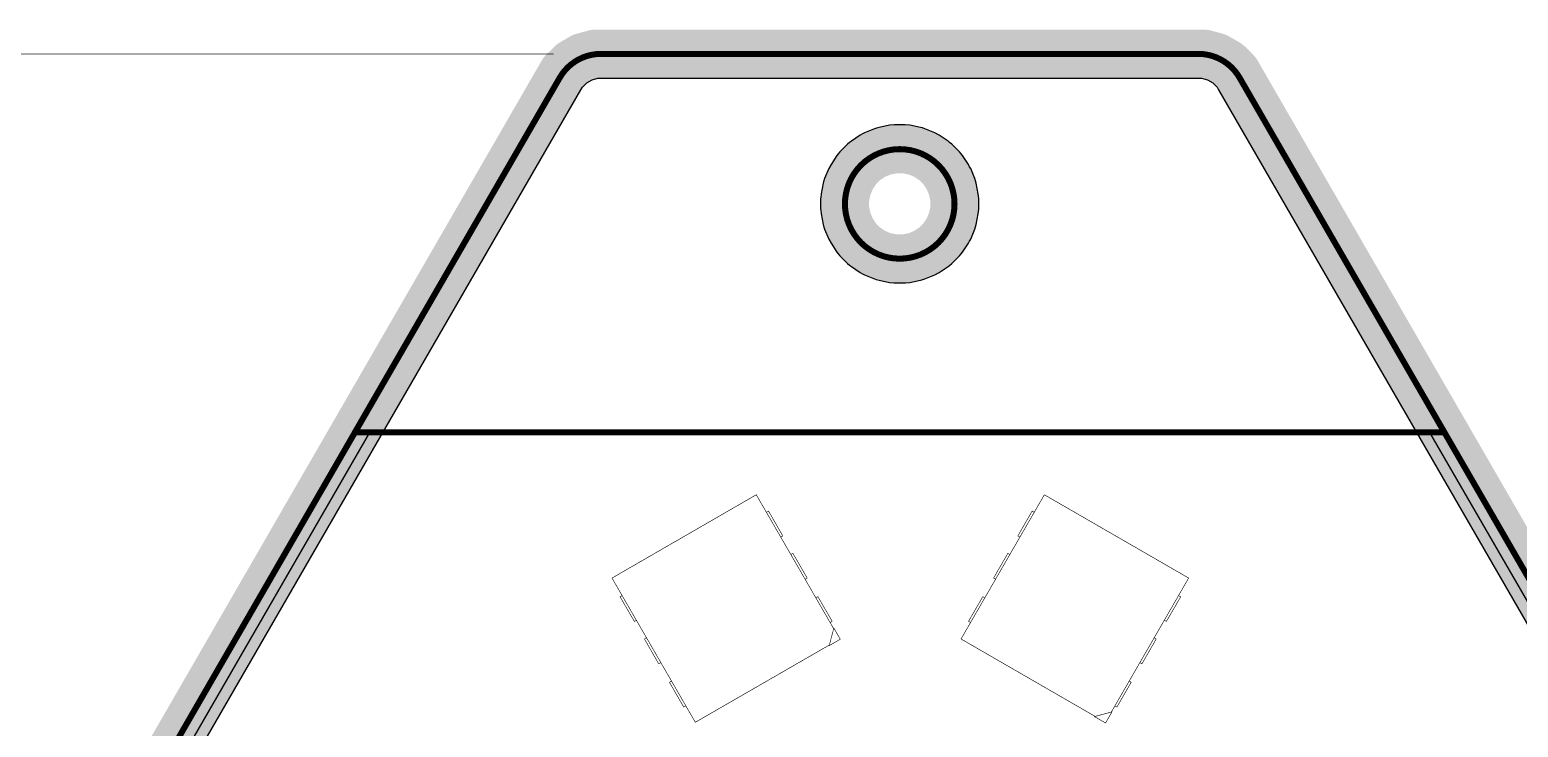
# Model space of a CAD drawing. Header units: millimetres. Extents: x 1.5 to 19.4, y 0 to 11.5.
# Drawn here: x 6.894 to 8.125, y 8.996 to 9.573 of the extents above; entities that cross this region are included whole.
import ezdxf

# ---------------------------------------------------------------- set-up
doc = ezdxf.new("R2010")
doc.units = ezdxf.units.MM
doc.header["$MEASUREMENT"] = 0
for name, color, linetype in [('BottomLayer', 5, 'Continuous'), ('InternalPlane1', 76, 'Continuous'), ('InternalPlane2', 16, 'Continuous'), ('KeepOutLayer', 6, 'Continuous'), ('Mechanical1', 6, 'Continuous'), ('Mechanical3', 76, 'Continuous'), ('Mechanical4', 56, 'Continuous'), ('Mechanical5', 56, 'Continuous'), ('MultiLayer', 9, 'Continuous'), ('TopLayer', 1, 'Continuous')]:
    doc.layers.add(name, color=color, linetype=linetype)

msp = doc.modelspace()

# ---------------------------------------------------------------- linework, layer by layer
at = {"layer": 'BottomLayer'}
for p, q in [((7.3513, 9.5504), (7.3614, 9.5531)), ((7.3614, 9.5531), (7.3665, 9.5531)), ((7.3665, 9.5531), (7.3665, 9.5531)), ((7.3665, 9.5531), (7.8604, 9.5531)), ((7.8604, 9.5531), (7.8656, 9.5531)), ((7.8656, 9.5531), (7.8756, 9.5504)), ((7.335, 9.5379), (7.3424, 9.5452)), ((7.3424, 9.5452), (7.3513, 9.5504)), ((7.8756, 9.5504), (7.8846, 9.5452)), ((7.8846, 9.5452), (7.8919, 9.5379)), ((7.163, 9.24), (7.3324, 9.5334)), ((7.3324, 9.5334), (7.335, 9.5379)), ((7.8919, 9.5379), (7.8945, 9.5334)), ((7.8945, 9.5334), (7.8945, 9.5334)), ((7.8945, 9.5334), (8.0639, 9.24)), ((7.0114, 8.9559), (7.1754, 9.24)), ((8.0639, 9.24), (7.163, 9.24)), ((7.1754, 9.24), (8.0516, 9.24)), ((8.0516, 9.24), (8.2156, 8.9559))]:
    msp.add_line(p, q, dxfattribs=at)
at = {"layer": 'InternalPlane1'}
for p, q in [((7.3511, 9.5255), (7.3547, 9.5291)), ((7.3547, 9.5291), (7.3591, 9.5316)), ((7.3591, 9.5316), (7.364, 9.533)), ((7.364, 9.533), (7.8604, 9.533)), ((7.8604, 9.533), (7.863, 9.533)), ((7.863, 9.533), (7.8679, 9.5316)), ((7.8679, 9.5316), (7.8723, 9.5291)), ((7.8723, 9.5291), (7.8759, 9.5255)), ((7.0242, 8.9593), (7.3498, 9.5233)), ((7.3498, 9.5233), (7.3511, 9.5255)), ((7.3498, 9.5233), (7.3498, 9.5233)), ((7.8759, 9.5255), (7.8771, 9.5233)), ((7.8771, 9.5233), (7.8771, 9.5233)), ((7.8771, 9.5233), (8.2028, 8.9593)), ((7.5926, 9.4911), (7.5844, 9.4877)), ((7.5944, 9.4917), (7.5926, 9.4911)), ((7.5964, 9.4923), (7.5944, 9.4917)), ((7.6051, 9.494), (7.5964, 9.4923)), ((7.609, 9.4944), (7.6051, 9.494)), ((7.6179, 9.4944), (7.609, 9.4944)), ((7.609, 9.4944), (7.609, 9.4944)), ((7.609, 9.4944), (7.609, 9.4944)), ((7.6219, 9.494), (7.6179, 9.4944)), ((7.6179, 9.4944), (7.6179, 9.4944)), ((7.6179, 9.4944), (7.6179, 9.4944)), ((7.6306, 9.4923), (7.6219, 9.494)), ((7.6323, 9.4918), (7.6306, 9.4923)), ((7.6344, 9.4911), (7.6323, 9.4918)), ((7.6426, 9.4877), (7.6344, 9.4911)), ((7.5704, 9.4784), (7.5641, 9.4721)), ((7.5721, 9.4798), (7.5704, 9.4784)), ((7.5735, 9.4809), (7.5721, 9.4798)), ((7.5809, 9.4859), (7.5735, 9.4809)), ((7.5827, 9.4869), (7.5809, 9.4859)), ((7.5844, 9.4877), (7.5827, 9.4869)), ((7.6461, 9.4859), (7.6426, 9.4877)), ((7.6426, 9.4877), (7.6426, 9.4877)), ((7.6535, 9.4809), (7.6461, 9.4859)), ((7.6547, 9.4799), (7.6535, 9.4809)), ((7.6566, 9.4784), (7.6547, 9.4799)), ((7.6629, 9.4721), (7.6566, 9.4784)), ((7.5616, 9.4691), (7.5567, 9.4617)), ((7.5626, 9.4703), (7.5616, 9.4691)), ((7.5641, 9.4721), (7.5626, 9.4703)), ((7.6642, 9.4704), (7.6629, 9.4721)), ((7.6654, 9.4691), (7.6642, 9.4704)), ((7.6703, 9.4617), (7.6654, 9.4691)), ((7.5548, 9.4582), (7.5514, 9.4499)), ((7.5567, 9.4617), (7.5548, 9.4582)), ((7.5548, 9.4582), (7.5548, 9.4582)), ((7.6713, 9.4598), (7.6703, 9.4617)), ((7.6722, 9.4582), (7.6713, 9.4598)), ((7.6756, 9.4499), (7.6722, 9.4582)), ((7.5502, 9.4462), (7.5485, 9.4374)), ((7.5506, 9.4473), (7.5502, 9.4462)), ((7.5514, 9.4499), (7.5506, 9.4473)), ((7.6761, 9.4482), (7.6756, 9.4499)), ((7.6767, 9.4462), (7.6761, 9.4482)), ((7.6785, 9.4374), (7.6767, 9.4462)), ((7.5482, 9.4339), (7.5481, 9.4335)), ((7.5481, 9.4335), (7.5481, 9.429)), ((7.5481, 9.429), (7.5481, 9.4246)), ((7.5485, 9.4374), (7.5482, 9.4339)), ((7.6789, 9.4335), (7.6785, 9.4374)), ((7.6789, 9.429), (7.6789, 9.4335)), ((7.6789, 9.4335), (7.6789, 9.4335)), ((7.6789, 9.4335), (7.6789, 9.4335)), ((7.6789, 9.4246), (7.6789, 9.429)), ((7.5481, 9.4246), (7.5482, 9.4242)), ((7.5482, 9.4242), (7.5485, 9.4207)), ((7.5485, 9.4207), (7.5502, 9.4119)), ((7.6767, 9.4119), (7.6785, 9.4207)), ((7.6785, 9.4207), (7.6789, 9.4246)), ((7.6789, 9.4246), (7.6789, 9.4246)), ((7.6789, 9.4246), (7.6789, 9.4246)), ((7.5502, 9.4119), (7.5506, 9.4108)), ((7.5506, 9.4108), (7.5514, 9.4081)), ((7.5514, 9.4081), (7.5548, 9.3999)), ((7.6722, 9.3999), (7.6756, 9.4081)), ((7.6756, 9.4081), (7.6761, 9.4099)), ((7.6761, 9.4099), (7.6767, 9.4119)), ((7.5548, 9.3999), (7.5548, 9.3999)), ((7.5548, 9.3999), (7.5567, 9.3964)), ((7.5567, 9.3964), (7.5616, 9.389)), ((7.6654, 9.389), (7.6703, 9.3964)), ((7.6703, 9.3964), (7.6713, 9.3983)), ((7.6713, 9.3983), (7.6722, 9.3999)), ((7.5616, 9.389), (7.5626, 9.3878)), ((7.5626, 9.3878), (7.5641, 9.386)), ((7.5641, 9.386), (7.5704, 9.3797)), ((7.5704, 9.3797), (7.5721, 9.3783)), ((7.5721, 9.3783), (7.5735, 9.3772)), ((7.6547, 9.3781), (7.6566, 9.3797)), ((7.6566, 9.3797), (7.6629, 9.386)), ((7.6629, 9.386), (7.6642, 9.3876)), ((7.6642, 9.3876), (7.6654, 9.389)), ((7.5735, 9.3772), (7.5809, 9.3722)), ((7.5809, 9.3722), (7.5827, 9.3712)), ((7.5827, 9.3712), (7.5844, 9.3704)), ((7.5844, 9.3704), (7.5926, 9.3669)), ((7.5926, 9.3669), (7.5939, 9.3665)), ((7.5939, 9.3665), (7.5964, 9.3658)), ((7.6306, 9.3658), (7.6318, 9.3661)), ((7.6318, 9.3661), (7.6344, 9.3669)), ((7.6344, 9.3669), (7.6426, 9.3704)), ((7.6426, 9.3704), (7.6461, 9.3722)), ((7.6426, 9.3704), (7.6426, 9.3704)), ((7.6461, 9.3722), (7.6535, 9.3772)), ((7.6535, 9.3772), (7.6547, 9.3781)), ((7.5964, 9.3658), (7.6051, 9.3641)), ((7.6051, 9.3641), (7.6086, 9.3637)), ((7.6086, 9.3637), (7.609, 9.3637)), ((7.609, 9.3637), (7.6179, 9.3637)), ((7.6179, 9.3637), (7.6183, 9.3637)), ((7.6183, 9.3637), (7.6219, 9.3641)), ((7.6219, 9.3641), (7.6306, 9.3658)), ((7.2123, 9.238), (7.2123, 9.238))]:
    msp.add_line(p, q, dxfattribs=at)
at = {"layer": 'InternalPlane1', "const_width": 0.04}
for points in [[(7.335, 9.5379), (7.3424, 9.5452)], [(7.3424, 9.5452), (7.3513, 9.5504)], [(7.3513, 9.5504), (7.3614, 9.5531)], [(7.3614, 9.5531), (7.8604, 9.5531)], [(7.8604, 9.5531), (7.8656, 9.5531)], [(7.8656, 9.5531), (7.8756, 9.5504)], [(7.8756, 9.5504), (7.8846, 9.5452)], [(7.8846, 9.5452), (7.8919, 9.5379)], [(6.9968, 8.952), (7.3324, 9.5334)], [(7.3324, 9.5334), (7.335, 9.5379)], [(7.8919, 9.5379), (7.8945, 9.5334)], [(7.8945, 9.5334), (8.2302, 8.952)], [(7.5846, 9.4642), (7.592, 9.4692)], [(7.592, 9.4692), (7.6003, 9.4726)], [(7.6003, 9.4726), (7.609, 9.4743)], [(7.609, 9.4743), (7.6179, 9.4743)], [(7.6179, 9.4743), (7.6267, 9.4726)], [(7.6267, 9.4726), (7.6349, 9.4692)], [(7.6349, 9.4692), (7.6423, 9.4642)], [(7.5734, 9.4505), (7.5783, 9.4579)], [(7.5783, 9.4579), (7.5846, 9.4642)], [(7.6423, 9.4642), (7.6487, 9.4579)], [(7.6487, 9.4579), (7.6536, 9.4505)], [(7.57, 9.4422), (7.5734, 9.4505)], [(7.6536, 9.4505), (7.657, 9.4422)], [(7.5682, 9.4335), (7.57, 9.4422)], [(7.5682, 9.429), (7.5682, 9.4335)], [(7.657, 9.4422), (7.6588, 9.4335)], [(7.6588, 9.429), (7.6588, 9.4335)], [(7.5682, 9.4246), (7.5682, 9.429)], [(7.5682, 9.4246), (7.57, 9.4158)], [(7.657, 9.4158), (7.6588, 9.4246)], [(7.6588, 9.4246), (7.6588, 9.429)], [(7.57, 9.4158), (7.5734, 9.4076)], [(7.5734, 9.4076), (7.5783, 9.4002)], [(7.6487, 9.4002), (7.6536, 9.4076)], [(7.6536, 9.4076), (7.657, 9.4158)], [(7.5783, 9.4002), (7.5846, 9.3939)], [(7.6423, 9.3939), (7.6487, 9.4002)], [(7.5846, 9.3939), (7.592, 9.3889)], [(7.592, 9.3889), (7.6003, 9.3855)], [(7.6003, 9.3855), (7.609, 9.3838)], [(7.609, 9.3838), (7.6179, 9.3838)], [(7.6179, 9.3838), (7.6267, 9.3855)], [(7.6267, 9.3855), (7.6349, 9.3889)], [(7.6349, 9.3889), (7.6423, 9.3939)]]:
    msp.add_lwpolyline(points, dxfattribs=at)
at = {"layer": 'InternalPlane1', "const_width": 0.02}
for points in [[(7.3324, 9.5452, 1), (7.3524, 9.5452, 1)], [(7.3324, 9.5452, 1), (7.3524, 9.5452, 1)], [(7.3413, 9.5504, 1), (7.3613, 9.5504, 1)], [(7.3413, 9.5504, 1), (7.3613, 9.5504, 1)], [(7.3514, 9.5531, 1), (7.3714, 9.5531, 1)], [(7.3514, 9.5531, 1), (7.3714, 9.5531, 1)], [(7.8504, 9.5531, 1), (7.8704, 9.5531, 1)], [(7.8504, 9.5531, 1), (7.8704, 9.5531, 1)], [(7.8556, 9.5531, 1), (7.8756, 9.5531, 1)], [(7.8556, 9.5531, 1), (7.8756, 9.5531, 1)], [(7.8656, 9.5504, 1), (7.8856, 9.5504, 1)], [(7.8656, 9.5504, 1), (7.8856, 9.5504, 1)], [(7.8746, 9.5452, 1), (7.8946, 9.5452, 1)], [(7.8746, 9.5452, 1), (7.8946, 9.5452, 1)], [(7.3224, 9.5334, 1), (7.3424, 9.5334, 1)], [(7.3224, 9.5334, 1), (7.3424, 9.5334, 1)], [(7.325, 9.5379, 1), (7.345, 9.5379, 1)], [(7.325, 9.5379, 1), (7.345, 9.5379, 1)], [(7.8819, 9.5379, 1), (7.9019, 9.5379, 1)], [(7.8819, 9.5379, 1), (7.9019, 9.5379, 1)], [(7.8845, 9.5334, 1), (7.9045, 9.5334, 1)], [(7.8845, 9.5334, 1), (7.9045, 9.5334, 1)], [(7.582, 9.4692, 1), (7.602, 9.4692, 1)], [(7.582, 9.4692, 1), (7.602, 9.4692, 1)], [(7.5903, 9.4726, 1), (7.6103, 9.4726, 1)], [(7.5903, 9.4726, 1), (7.6103, 9.4726, 1)], [(7.599, 9.4743, 1), (7.619, 9.4743, 1)], [(7.599, 9.4743, 1), (7.619, 9.4743, 1)], [(7.6079, 9.4743, 1), (7.6279, 9.4743, 1)], [(7.6079, 9.4743, 1), (7.6279, 9.4743, 1)], [(7.6167, 9.4726, 1), (7.6367, 9.4726, 1)], [(7.6167, 9.4726, 1), (7.6367, 9.4726, 1)], [(7.6249, 9.4692, 1), (7.6449, 9.4692, 1)], [(7.6249, 9.4692, 1), (7.6449, 9.4692, 1)], [(7.5683, 9.4579, 1), (7.5883, 9.4579, 1)], [(7.5683, 9.4579, 1), (7.5883, 9.4579, 1)], [(7.5746, 9.4642, 1), (7.5946, 9.4642, 1)], [(7.5746, 9.4642, 1), (7.5946, 9.4642, 1)], [(7.6323, 9.4642, 1), (7.6523, 9.4642, 1)], [(7.6323, 9.4642, 1), (7.6523, 9.4642, 1)], [(7.6387, 9.4579, 1), (7.6587, 9.4579, 1)], [(7.6387, 9.4579, 1), (7.6587, 9.4579, 1)], [(7.5634, 9.4505, 1), (7.5834, 9.4505, 1)], [(7.5634, 9.4505, 1), (7.5834, 9.4505, 1)], [(7.6436, 9.4505, 1), (7.6636, 9.4505, 1)], [(7.6436, 9.4505, 1), (7.6636, 9.4505, 1)], [(7.5582, 9.4335, 1), (7.5782, 9.4335, 1)], [(7.5582, 9.4335, 1), (7.5782, 9.4335, 1)], [(7.56, 9.4422, 1), (7.58, 9.4422, 1)], [(7.56, 9.4422, 1), (7.58, 9.4422, 1)], [(7.647, 9.4422, 1), (7.667, 9.4422, 1)], [(7.647, 9.4422, 1), (7.667, 9.4422, 1)], [(7.6488, 9.4335, 1), (7.6688, 9.4335, 1)], [(7.6488, 9.4335, 1), (7.6688, 9.4335, 1)], [(7.5582, 9.429, 1), (7.5782, 9.429, 1)], [(7.5582, 9.429, 1), (7.5782, 9.429, 1)], [(7.5582, 9.4246, 1), (7.5782, 9.4246, 1)], [(7.5582, 9.4246, 1), (7.5782, 9.4246, 1)], [(7.6488, 9.429, 1), (7.6688, 9.429, 1)], [(7.6488, 9.429, 1), (7.6688, 9.429, 1)], [(7.6488, 9.4246, 1), (7.6688, 9.4246, 1)], [(7.6488, 9.4246, 1), (7.6688, 9.4246, 1)], [(7.56, 9.4158, 1), (7.58, 9.4158, 1)], [(7.56, 9.4158, 1), (7.58, 9.4158, 1)], [(7.5634, 9.4076, 1), (7.5834, 9.4076, 1)], [(7.5634, 9.4076, 1), (7.5834, 9.4076, 1)], [(7.6436, 9.4076, 1), (7.6636, 9.4076, 1)], [(7.6436, 9.4076, 1), (7.6636, 9.4076, 1)], [(7.647, 9.4158, 1), (7.667, 9.4158, 1)], [(7.647, 9.4158, 1), (7.667, 9.4158, 1)], [(7.5683, 9.4002, 1), (7.5883, 9.4002, 1)], [(7.5683, 9.4002, 1), (7.5883, 9.4002, 1)], [(7.6387, 9.4002, 1), (7.6587, 9.4002, 1)], [(7.6387, 9.4002, 1), (7.6587, 9.4002, 1)], [(7.5746, 9.3939, 1), (7.5946, 9.3939, 1)], [(7.5746, 9.3939, 1), (7.5946, 9.3939, 1)], [(7.582, 9.3889, 1), (7.602, 9.3889, 1)], [(7.582, 9.3889, 1), (7.602, 9.3889, 1)], [(7.5903, 9.3855, 1), (7.6103, 9.3855, 1)], [(7.5903, 9.3855, 1), (7.6103, 9.3855, 1)], [(7.599, 9.3838, 1), (7.619, 9.3838, 1)], [(7.599, 9.3838, 1), (7.619, 9.3838, 1)], [(7.6079, 9.3838, 1), (7.6279, 9.3838, 1)], [(7.6079, 9.3838, 1), (7.6279, 9.3838, 1)], [(7.6167, 9.3855, 1), (7.6367, 9.3855, 1)], [(7.6167, 9.3855, 1), (7.6367, 9.3855, 1)], [(7.6249, 9.3889, 1), (7.6449, 9.3889, 1)], [(7.6249, 9.3889, 1), (7.6449, 9.3889, 1)], [(7.6323, 9.3939, 1), (7.6523, 9.3939, 1)], [(7.6323, 9.3939, 1), (7.6523, 9.3939, 1)]]:
    msp.add_lwpolyline(points, format="xyb", close=True, dxfattribs=at)
at = {"layer": 'InternalPlane2'}
for p, q in [((7.3511, 9.5255), (7.3547, 9.5291)), ((7.3547, 9.5291), (7.3591, 9.5316)), ((7.3591, 9.5316), (7.364, 9.533)), ((7.364, 9.533), (7.8604, 9.533)), ((7.8604, 9.533), (7.863, 9.533)), ((7.863, 9.533), (7.8679, 9.5316)), ((7.8679, 9.5316), (7.8723, 9.5291)), ((7.8723, 9.5291), (7.8759, 9.5255)), ((7.0242, 8.9593), (7.3498, 9.5233)), ((7.3498, 9.5233), (7.3511, 9.5255)), ((7.3498, 9.5233), (7.3498, 9.5233)), ((7.8759, 9.5255), (7.8771, 9.5233)), ((7.8771, 9.5233), (7.8771, 9.5233)), ((7.8771, 9.5233), (8.2028, 8.9593)), ((7.5926, 9.4911), (7.5844, 9.4877)), ((7.5944, 9.4917), (7.5926, 9.4911)), ((7.5964, 9.4923), (7.5944, 9.4917)), ((7.6051, 9.494), (7.5964, 9.4923)), ((7.609, 9.4944), (7.6051, 9.494)), ((7.6179, 9.4944), (7.609, 9.4944)), ((7.609, 9.4944), (7.609, 9.4944)), ((7.609, 9.4944), (7.609, 9.4944)), ((7.6219, 9.494), (7.6179, 9.4944)), ((7.6179, 9.4944), (7.6179, 9.4944)), ((7.6179, 9.4944), (7.6179, 9.4944)), ((7.6306, 9.4923), (7.6219, 9.494)), ((7.6323, 9.4918), (7.6306, 9.4923)), ((7.6344, 9.4911), (7.6323, 9.4918)), ((7.6426, 9.4877), (7.6344, 9.4911)), ((7.5704, 9.4784), (7.5641, 9.4721)), ((7.5721, 9.4798), (7.5704, 9.4784)), ((7.5735, 9.4809), (7.5721, 9.4798)), ((7.5809, 9.4859), (7.5735, 9.4809)), ((7.5827, 9.4869), (7.5809, 9.4859)), ((7.5844, 9.4877), (7.5827, 9.4869)), ((7.6461, 9.4859), (7.6426, 9.4877)), ((7.6426, 9.4877), (7.6426, 9.4877)), ((7.6535, 9.4809), (7.6461, 9.4859)), ((7.6547, 9.4799), (7.6535, 9.4809)), ((7.6566, 9.4784), (7.6547, 9.4799)), ((7.6629, 9.4721), (7.6566, 9.4784)), ((7.5616, 9.4691), (7.5567, 9.4617)), ((7.5626, 9.4703), (7.5616, 9.4691)), ((7.5641, 9.4721), (7.5626, 9.4703)), ((7.6642, 9.4704), (7.6629, 9.4721)), ((7.6654, 9.4691), (7.6642, 9.4704)), ((7.6703, 9.4617), (7.6654, 9.4691)), ((7.5548, 9.4582), (7.5514, 9.4499)), ((7.5567, 9.4617), (7.5548, 9.4582)), ((7.5548, 9.4582), (7.5548, 9.4582)), ((7.6713, 9.4598), (7.6703, 9.4617)), ((7.6722, 9.4582), (7.6713, 9.4598)), ((7.6756, 9.4499), (7.6722, 9.4582)), ((7.5502, 9.4462), (7.5485, 9.4374)), ((7.5506, 9.4473), (7.5502, 9.4462)), ((7.5514, 9.4499), (7.5506, 9.4473)), ((7.6761, 9.4482), (7.6756, 9.4499)), ((7.6767, 9.4462), (7.6761, 9.4482)), ((7.6785, 9.4374), (7.6767, 9.4462)), ((7.5482, 9.4339), (7.5481, 9.4335)), ((7.5481, 9.4335), (7.5481, 9.429)), ((7.5481, 9.429), (7.5481, 9.4246)), ((7.5485, 9.4374), (7.5482, 9.4339)), ((7.6789, 9.4335), (7.6785, 9.4374)), ((7.6789, 9.429), (7.6789, 9.4335)), ((7.6789, 9.4335), (7.6789, 9.4335)), ((7.6789, 9.4335), (7.6789, 9.4335)), ((7.6789, 9.4246), (7.6789, 9.429)), ((7.5481, 9.4246), (7.5482, 9.4242)), ((7.5482, 9.4242), (7.5485, 9.4207)), ((7.5485, 9.4207), (7.5502, 9.4119)), ((7.6767, 9.4119), (7.6785, 9.4207)), ((7.6785, 9.4207), (7.6789, 9.4246)), ((7.6789, 9.4246), (7.6789, 9.4246)), ((7.6789, 9.4246), (7.6789, 9.4246)), ((7.5502, 9.4119), (7.5506, 9.4108)), ((7.5506, 9.4108), (7.5514, 9.4081)), ((7.5514, 9.4081), (7.5548, 9.3999)), ((7.6722, 9.3999), (7.6756, 9.4081)), ((7.6756, 9.4081), (7.6761, 9.4099)), ((7.6761, 9.4099), (7.6767, 9.4119)), ((7.5548, 9.3999), (7.5548, 9.3999)), ((7.5548, 9.3999), (7.5567, 9.3964)), ((7.5567, 9.3964), (7.5616, 9.389)), ((7.6654, 9.389), (7.6703, 9.3964)), ((7.6703, 9.3964), (7.6713, 9.3983)), ((7.6713, 9.3983), (7.6722, 9.3999)), ((7.5616, 9.389), (7.5626, 9.3878)), ((7.5626, 9.3878), (7.5641, 9.386)), ((7.5641, 9.386), (7.5704, 9.3797)), ((7.5704, 9.3797), (7.5721, 9.3783)), ((7.5721, 9.3783), (7.5735, 9.3772)), ((7.6547, 9.3781), (7.6566, 9.3797)), ((7.6566, 9.3797), (7.6629, 9.386)), ((7.6629, 9.386), (7.6642, 9.3876)), ((7.6642, 9.3876), (7.6654, 9.389)), ((7.5735, 9.3772), (7.5809, 9.3722)), ((7.5809, 9.3722), (7.5827, 9.3712)), ((7.5827, 9.3712), (7.5844, 9.3704)), ((7.5844, 9.3704), (7.5926, 9.3669)), ((7.5926, 9.3669), (7.5939, 9.3665)), ((7.5939, 9.3665), (7.5964, 9.3658)), ((7.6306, 9.3658), (7.6318, 9.3661)), ((7.6318, 9.3661), (7.6344, 9.3669)), ((7.6344, 9.3669), (7.6426, 9.3704)), ((7.6426, 9.3704), (7.6461, 9.3722)), ((7.6426, 9.3704), (7.6426, 9.3704)), ((7.6461, 9.3722), (7.6535, 9.3772)), ((7.6535, 9.3772), (7.6547, 9.3781)), ((7.5964, 9.3658), (7.6051, 9.3641)), ((7.6051, 9.3641), (7.6086, 9.3637)), ((7.6086, 9.3637), (7.609, 9.3637)), ((7.609, 9.3637), (7.6179, 9.3637)), ((7.6179, 9.3637), (7.6183, 9.3637)), ((7.6183, 9.3637), (7.6219, 9.3641)), ((7.6219, 9.3641), (7.6306, 9.3658))]:
    msp.add_line(p, q, dxfattribs=at)
at = {"layer": 'InternalPlane2', "const_width": 0.04}
for points in [[(7.335, 9.5379), (7.3424, 9.5452)], [(7.3424, 9.5452), (7.3513, 9.5504)], [(7.3513, 9.5504), (7.3614, 9.5531)], [(7.3614, 9.5531), (7.8604, 9.5531)], [(7.8604, 9.5531), (7.8656, 9.5531)], [(7.8656, 9.5531), (7.8756, 9.5504)], [(7.8756, 9.5504), (7.8846, 9.5452)], [(7.8846, 9.5452), (7.8919, 9.5379)], [(6.9968, 8.952), (7.3324, 9.5334)], [(7.3324, 9.5334), (7.335, 9.5379)], [(7.8919, 9.5379), (7.8945, 9.5334)], [(7.8945, 9.5334), (8.2302, 8.952)], [(7.5846, 9.4642), (7.592, 9.4692)], [(7.592, 9.4692), (7.6003, 9.4726)], [(7.6003, 9.4726), (7.609, 9.4743)], [(7.609, 9.4743), (7.6179, 9.4743)], [(7.6179, 9.4743), (7.6267, 9.4726)], [(7.6267, 9.4726), (7.6349, 9.4692)], [(7.6349, 9.4692), (7.6423, 9.4642)], [(7.5734, 9.4505), (7.5783, 9.4579)], [(7.5783, 9.4579), (7.5846, 9.4642)], [(7.6423, 9.4642), (7.6487, 9.4579)], [(7.6487, 9.4579), (7.6536, 9.4505)], [(7.57, 9.4422), (7.5734, 9.4505)], [(7.6536, 9.4505), (7.657, 9.4422)], [(7.5682, 9.4335), (7.57, 9.4422)], [(7.5682, 9.429), (7.5682, 9.4335)], [(7.657, 9.4422), (7.6588, 9.4335)], [(7.6588, 9.429), (7.6588, 9.4335)], [(7.5682, 9.4246), (7.5682, 9.429)], [(7.5682, 9.4246), (7.57, 9.4158)], [(7.657, 9.4158), (7.6588, 9.4246)], [(7.6588, 9.4246), (7.6588, 9.429)], [(7.57, 9.4158), (7.5734, 9.4076)], [(7.5734, 9.4076), (7.5783, 9.4002)], [(7.6487, 9.4002), (7.6536, 9.4076)], [(7.6536, 9.4076), (7.657, 9.4158)], [(7.5783, 9.4002), (7.5846, 9.3939)], [(7.6423, 9.3939), (7.6487, 9.4002)], [(7.5846, 9.3939), (7.592, 9.3889)], [(7.592, 9.3889), (7.6003, 9.3855)], [(7.6003, 9.3855), (7.609, 9.3838)], [(7.609, 9.3838), (7.6179, 9.3838)], [(7.6179, 9.3838), (7.6267, 9.3855)], [(7.6267, 9.3855), (7.6349, 9.3889)], [(7.6349, 9.3889), (7.6423, 9.3939)]]:
    msp.add_lwpolyline(points, dxfattribs=at)
at = {"layer": 'InternalPlane2', "const_width": 0.02}
for points in [[(7.3324, 9.5452, 1), (7.3524, 9.5452, 1)], [(7.3324, 9.5452, 1), (7.3524, 9.5452, 1)], [(7.3413, 9.5504, 1), (7.3613, 9.5504, 1)], [(7.3413, 9.5504, 1), (7.3613, 9.5504, 1)], [(7.3514, 9.5531, 1), (7.3714, 9.5531, 1)], [(7.3514, 9.5531, 1), (7.3714, 9.5531, 1)], [(7.8504, 9.5531, 1), (7.8704, 9.5531, 1)], [(7.8504, 9.5531, 1), (7.8704, 9.5531, 1)], [(7.8556, 9.5531, 1), (7.8756, 9.5531, 1)], [(7.8556, 9.5531, 1), (7.8756, 9.5531, 1)], [(7.8656, 9.5504, 1), (7.8856, 9.5504, 1)], [(7.8656, 9.5504, 1), (7.8856, 9.5504, 1)], [(7.8746, 9.5452, 1), (7.8946, 9.5452, 1)], [(7.8746, 9.5452, 1), (7.8946, 9.5452, 1)], [(7.3224, 9.5334, 1), (7.3424, 9.5334, 1)], [(7.3224, 9.5334, 1), (7.3424, 9.5334, 1)], [(7.325, 9.5379, 1), (7.345, 9.5379, 1)], [(7.325, 9.5379, 1), (7.345, 9.5379, 1)], [(7.8819, 9.5379, 1), (7.9019, 9.5379, 1)], [(7.8819, 9.5379, 1), (7.9019, 9.5379, 1)], [(7.8845, 9.5334, 1), (7.9045, 9.5334, 1)], [(7.8845, 9.5334, 1), (7.9045, 9.5334, 1)], [(7.582, 9.4692, 1), (7.602, 9.4692, 1)], [(7.582, 9.4692, 1), (7.602, 9.4692, 1)], [(7.5903, 9.4726, 1), (7.6103, 9.4726, 1)], [(7.5903, 9.4726, 1), (7.6103, 9.4726, 1)], [(7.599, 9.4743, 1), (7.619, 9.4743, 1)], [(7.599, 9.4743, 1), (7.619, 9.4743, 1)], [(7.6079, 9.4743, 1), (7.6279, 9.4743, 1)], [(7.6079, 9.4743, 1), (7.6279, 9.4743, 1)], [(7.6167, 9.4726, 1), (7.6367, 9.4726, 1)], [(7.6167, 9.4726, 1), (7.6367, 9.4726, 1)], [(7.6249, 9.4692, 1), (7.6449, 9.4692, 1)], [(7.6249, 9.4692, 1), (7.6449, 9.4692, 1)], [(7.5683, 9.4579, 1), (7.5883, 9.4579, 1)], [(7.5683, 9.4579, 1), (7.5883, 9.4579, 1)], [(7.5746, 9.4642, 1), (7.5946, 9.4642, 1)], [(7.5746, 9.4642, 1), (7.5946, 9.4642, 1)], [(7.6323, 9.4642, 1), (7.6523, 9.4642, 1)], [(7.6323, 9.4642, 1), (7.6523, 9.4642, 1)], [(7.6387, 9.4579, 1), (7.6587, 9.4579, 1)], [(7.6387, 9.4579, 1), (7.6587, 9.4579, 1)], [(7.5634, 9.4505, 1), (7.5834, 9.4505, 1)], [(7.5634, 9.4505, 1), (7.5834, 9.4505, 1)], [(7.6436, 9.4505, 1), (7.6636, 9.4505, 1)], [(7.6436, 9.4505, 1), (7.6636, 9.4505, 1)], [(7.5582, 9.4335, 1), (7.5782, 9.4335, 1)], [(7.5582, 9.4335, 1), (7.5782, 9.4335, 1)], [(7.56, 9.4422, 1), (7.58, 9.4422, 1)], [(7.56, 9.4422, 1), (7.58, 9.4422, 1)], [(7.647, 9.4422, 1), (7.667, 9.4422, 1)], [(7.647, 9.4422, 1), (7.667, 9.4422, 1)], [(7.6488, 9.4335, 1), (7.6688, 9.4335, 1)], [(7.6488, 9.4335, 1), (7.6688, 9.4335, 1)], [(7.5582, 9.429, 1), (7.5782, 9.429, 1)], [(7.5582, 9.429, 1), (7.5782, 9.429, 1)], [(7.5582, 9.4246, 1), (7.5782, 9.4246, 1)], [(7.5582, 9.4246, 1), (7.5782, 9.4246, 1)], [(7.6488, 9.429, 1), (7.6688, 9.429, 1)], [(7.6488, 9.429, 1), (7.6688, 9.429, 1)], [(7.6488, 9.4246, 1), (7.6688, 9.4246, 1)], [(7.6488, 9.4246, 1), (7.6688, 9.4246, 1)], [(7.56, 9.4158, 1), (7.58, 9.4158, 1)], [(7.56, 9.4158, 1), (7.58, 9.4158, 1)], [(7.5634, 9.4076, 1), (7.5834, 9.4076, 1)], [(7.5634, 9.4076, 1), (7.5834, 9.4076, 1)], [(7.6436, 9.4076, 1), (7.6636, 9.4076, 1)], [(7.6436, 9.4076, 1), (7.6636, 9.4076, 1)], [(7.647, 9.4158, 1), (7.667, 9.4158, 1)], [(7.647, 9.4158, 1), (7.667, 9.4158, 1)], [(7.5683, 9.4002, 1), (7.5883, 9.4002, 1)], [(7.5683, 9.4002, 1), (7.5883, 9.4002, 1)], [(7.6387, 9.4002, 1), (7.6587, 9.4002, 1)], [(7.6387, 9.4002, 1), (7.6587, 9.4002, 1)], [(7.5746, 9.3939, 1), (7.5946, 9.3939, 1)], [(7.5746, 9.3939, 1), (7.5946, 9.3939, 1)], [(7.582, 9.3889, 1), (7.602, 9.3889, 1)], [(7.582, 9.3889, 1), (7.602, 9.3889, 1)], [(7.5903, 9.3855, 1), (7.6103, 9.3855, 1)], [(7.5903, 9.3855, 1), (7.6103, 9.3855, 1)], [(7.599, 9.3838, 1), (7.619, 9.3838, 1)], [(7.599, 9.3838, 1), (7.619, 9.3838, 1)], [(7.6079, 9.3838, 1), (7.6279, 9.3838, 1)], [(7.6079, 9.3838, 1), (7.6279, 9.3838, 1)], [(7.6167, 9.3855, 1), (7.6367, 9.3855, 1)], [(7.6167, 9.3855, 1), (7.6367, 9.3855, 1)], [(7.6249, 9.3889, 1), (7.6449, 9.3889, 1)], [(7.6249, 9.3889, 1), (7.6449, 9.3889, 1)], [(7.6323, 9.3939, 1), (7.6523, 9.3939, 1)], [(7.6323, 9.3939, 1), (7.6523, 9.3939, 1)]]:
    msp.add_lwpolyline(points, format="xyb", close=True, dxfattribs=at)
at = {"layer": 'KeepOutLayer', "const_width": 0.005}
for points in [[(7.3324, 9.5334, -0.267949), (7.3665, 9.5531)], [(7.8604, 9.5531, -0.267949), (7.8945, 9.5334)]]:
    msp.add_lwpolyline(points, format="xyb", dxfattribs=at)
for points in [[(7.3665, 9.5531), (7.8604, 9.5531)], [(6.9968, 8.952), (7.3324, 9.5334)], [(7.8945, 9.5334), (8.2302, 8.952)]]:
    msp.add_lwpolyline(points, dxfattribs=at)
at = {"layer": 'KeepOutLayer'}
for points, const_width in [([(7.3653, 9.5531, 1), (7.3678, 9.5531, 1)], 0.0025), ([(7.3653, 9.5531, 1), (7.3678, 9.5531, 1)], 0.0025), ([(7.8592, 9.5531, 1), (7.8617, 9.5531, 1)], 0.0025), ([(7.8592, 9.5531, 1), (7.8617, 9.5531, 1)], 0.0025), ([(7.3312, 9.5334, 1), (7.3337, 9.5334, 1)], 0.0025), ([(7.3312, 9.5334, 1), (7.3337, 9.5334, 1)], 0.0025), ([(7.8933, 9.5334, 1), (7.8958, 9.5334, 1)], 0.0025), ([(7.8933, 9.5334, 1), (7.8958, 9.5334, 1)], 0.0025), ([(7.6588, 9.429, 1), (7.5682, 9.429, 1)], 0.005), ([(7.567, 9.429, 1), (7.5695, 9.429, 1)], 0.0025), ([(7.6575, 9.429, 1), (7.66, 9.429, 1)], 0.0025)]:
    msp.add_lwpolyline(points, format="xyb", close=True, dxfattribs=dict(at, const_width=const_width))
at = {"layer": 'Mechanical1', "const_width": 0.0005}
for points in [[(7.3756, 9.1195), (7.4949, 9.1884)], [(7.4949, 9.1884), (7.5589, 9.0776)], [(7.6642, 9.0691), (7.7331, 9.1884)], [(7.7331, 9.1884), (7.8524, 9.1195)], [(7.5033, 9.1739), (7.505, 9.1749)], [(7.505, 9.1749), (7.5168, 9.1544)], [(7.7112, 9.1544), (7.723, 9.1749)], [(7.723, 9.1749), (7.7247, 9.1739)], [(7.5151, 9.1534), (7.5168, 9.1544)], [(7.7112, 9.1544), (7.7129, 9.1534)], [(7.5235, 9.139), (7.5252, 9.1399)], [(7.5252, 9.1399), (7.537, 9.1195)], [(7.6911, 9.1195), (7.7029, 9.1399)], [(7.7029, 9.1399), (7.7046, 9.139)], [(7.3756, 9.1195), (7.4445, 9.0002)], [(7.5353, 9.1185), (7.537, 9.1195)], [(7.6911, 9.1195), (7.6928, 9.1185)], [(7.7885, 9.0087), (7.8524, 9.1195)], [(7.3823, 9.104), (7.384, 9.105)], [(7.3823, 9.104), (7.3941, 9.0836)], [(7.5441, 9.1032), (7.5458, 9.1041)], [(7.5458, 9.1041), (7.5577, 9.0837)], [(7.6704, 9.0837), (7.6822, 9.1041)], [(7.6822, 9.1041), (7.6839, 9.1032)], [(7.834, 9.0836), (7.8458, 9.104)], [(7.8441, 9.105), (7.8458, 9.104)], [(7.3941, 9.0836), (7.3958, 9.0845)], [(7.556, 9.0827), (7.5577, 9.0837)], [(7.6704, 9.0837), (7.6721, 9.0827)], [(7.8323, 9.0845), (7.834, 9.0836)], [(7.5552, 9.0636), (7.559, 9.0781)], [(7.559, 9.0781), (7.5644, 9.0689)], [(7.4024, 9.0691), (7.4041, 9.0701)], [(7.4024, 9.0691), (7.4142, 9.0486)], [(7.4445, 9.0002), (7.5553, 9.0641)], [(7.5552, 9.0636), (7.5644, 9.0689)], [(7.6642, 9.0691), (7.775, 9.0051)], [(7.8138, 9.0486), (7.8256, 9.0691)], [(7.8239, 9.0701), (7.8256, 9.0691)], [(7.4142, 9.0486), (7.4159, 9.0496)], [(7.8121, 9.0496), (7.8138, 9.0486)], [(7.4231, 9.0333), (7.4248, 9.0343)], [(7.8032, 9.0343), (7.8049, 9.0333)], [(7.4231, 9.0333), (7.4349, 9.0128)], [(7.7931, 9.0128), (7.8049, 9.0333)], [(7.4349, 9.0128), (7.4366, 9.0138)], [(7.7745, 9.0049), (7.789, 9.0088)], [(7.7837, 8.9996), (7.789, 9.0088)], [(7.7914, 9.0138), (7.7931, 9.0128)], [(7.7745, 9.0049), (7.7837, 8.9996)]]:
    msp.add_lwpolyline(points, dxfattribs=at)
at = {"layer": 'Mechanical1', "const_width": 0.00025}
for points in [[(7.4948, 9.1884, 1), (7.4951, 9.1884, 1)], [(7.4948, 9.1884, 1), (7.4951, 9.1884, 1)], [(7.733, 9.1884, 1), (7.7332, 9.1884, 1)], [(7.733, 9.1884, 1), (7.7332, 9.1884, 1)], [(7.5032, 9.1739, 1), (7.5034, 9.1739, 1)], [(7.5049, 9.1749, 1), (7.5051, 9.1749, 1)], [(7.5049, 9.1749, 1), (7.5051, 9.1749, 1)], [(7.7229, 9.1749, 1), (7.7232, 9.1749, 1)], [(7.7229, 9.1749, 1), (7.7232, 9.1749, 1)], [(7.7246, 9.1739, 1), (7.7249, 9.1739, 1)], [(7.515, 9.1534, 1), (7.5152, 9.1534, 1)], [(7.5167, 9.1544, 1), (7.5169, 9.1544, 1)], [(7.5167, 9.1544, 1), (7.5169, 9.1544, 1)], [(7.7111, 9.1544, 1), (7.7114, 9.1544, 1)], [(7.7111, 9.1544, 1), (7.7114, 9.1544, 1)], [(7.7128, 9.1534, 1), (7.7131, 9.1534, 1)], [(7.5233, 9.139, 1), (7.5236, 9.139, 1)], [(7.5251, 9.1399, 1), (7.5253, 9.1399, 1)], [(7.5251, 9.1399, 1), (7.5253, 9.1399, 1)], [(7.7027, 9.1399, 1), (7.703, 9.1399, 1)], [(7.7027, 9.1399, 1), (7.703, 9.1399, 1)], [(7.7044, 9.139, 1), (7.7047, 9.139, 1)], [(7.3755, 9.1195, 1), (7.3757, 9.1195, 1)], [(7.3755, 9.1195, 1), (7.3757, 9.1195, 1)], [(7.5352, 9.1185, 1), (7.5354, 9.1185, 1)], [(7.5369, 9.1195, 1), (7.5371, 9.1195, 1)], [(7.5369, 9.1195, 1), (7.5371, 9.1195, 1)], [(7.6909, 9.1195, 1), (7.6912, 9.1195, 1)], [(7.6909, 9.1195, 1), (7.6912, 9.1195, 1)], [(7.6926, 9.1185, 1), (7.6929, 9.1185, 1)], [(7.8523, 9.1195, 1), (7.8526, 9.1195, 1)], [(7.8523, 9.1195, 1), (7.8526, 9.1195, 1)], [(7.3821, 9.104, 1), (7.3824, 9.104, 1)], [(7.3821, 9.104, 1), (7.3824, 9.104, 1)], [(7.3838, 9.105, 1), (7.3841, 9.105, 1)], [(7.544, 9.1032, 1), (7.5443, 9.1032, 1)], [(7.5457, 9.1041, 1), (7.546, 9.1041, 1)], [(7.5457, 9.1041, 1), (7.546, 9.1041, 1)], [(7.6821, 9.1041, 1), (7.6823, 9.1041, 1)], [(7.6821, 9.1041, 1), (7.6823, 9.1041, 1)], [(7.6838, 9.1032, 1), (7.684, 9.1032, 1)], [(7.844, 9.105, 1), (7.8442, 9.105, 1)], [(7.8457, 9.104, 1), (7.8459, 9.104, 1)], [(7.8457, 9.104, 1), (7.8459, 9.104, 1)], [(7.3939, 9.0836, 1), (7.3942, 9.0836, 1)], [(7.3939, 9.0836, 1), (7.3942, 9.0836, 1)], [(7.3956, 9.0845, 1), (7.3959, 9.0845, 1)], [(7.5558, 9.0827, 1), (7.5561, 9.0827, 1)], [(7.5575, 9.0837, 1), (7.5578, 9.0837, 1)], [(7.5575, 9.0837, 1), (7.5578, 9.0837, 1)], [(7.6703, 9.0837, 1), (7.6705, 9.0837, 1)], [(7.6703, 9.0837, 1), (7.6705, 9.0837, 1)], [(7.672, 9.0827, 1), (7.6722, 9.0827, 1)], [(7.8321, 9.0845, 1), (7.8324, 9.0845, 1)], [(7.8338, 9.0836, 1), (7.8341, 9.0836, 1)], [(7.8338, 9.0836, 1), (7.8341, 9.0836, 1)], [(7.5588, 9.0776, 1), (7.559, 9.0776, 1)], [(7.5589, 9.0781, 1), (7.5592, 9.0781, 1)], [(7.5589, 9.0781, 1), (7.5592, 9.0781, 1)], [(7.4023, 9.0691, 1), (7.4026, 9.0691, 1)], [(7.4023, 9.0691, 1), (7.4026, 9.0691, 1)], [(7.404, 9.0701, 1), (7.4043, 9.0701, 1)], [(7.555, 9.0636, 1), (7.5553, 9.0636, 1)], [(7.555, 9.0636, 1), (7.5553, 9.0636, 1)], [(7.5552, 9.0641, 1), (7.5554, 9.0641, 1)], [(7.5642, 9.0689, 1), (7.5645, 9.0689, 1)], [(7.5642, 9.0689, 1), (7.5645, 9.0689, 1)], [(7.6641, 9.0691, 1), (7.6643, 9.0691, 1)], [(7.6641, 9.0691, 1), (7.6643, 9.0691, 1)], [(7.8238, 9.0701, 1), (7.824, 9.0701, 1)], [(7.8255, 9.0691, 1), (7.8257, 9.0691, 1)], [(7.8255, 9.0691, 1), (7.8257, 9.0691, 1)], [(7.4141, 9.0486, 1), (7.4144, 9.0486, 1)], [(7.4141, 9.0486, 1), (7.4144, 9.0486, 1)], [(7.4158, 9.0496, 1), (7.4161, 9.0496, 1)], [(7.812, 9.0496, 1), (7.8122, 9.0496, 1)], [(7.8137, 9.0486, 1), (7.8139, 9.0486, 1)], [(7.8137, 9.0486, 1), (7.8139, 9.0486, 1)], [(7.4247, 9.0343, 1), (7.4249, 9.0343, 1)], [(7.8031, 9.0343, 1), (7.8034, 9.0343, 1)], [(7.423, 9.0333, 1), (7.4232, 9.0333, 1)], [(7.423, 9.0333, 1), (7.4232, 9.0333, 1)], [(7.8048, 9.0333, 1), (7.8051, 9.0333, 1)], [(7.8048, 9.0333, 1), (7.8051, 9.0333, 1)], [(7.4348, 9.0128, 1), (7.435, 9.0128, 1)], [(7.4348, 9.0128, 1), (7.435, 9.0128, 1)], [(7.4365, 9.0138, 1), (7.4367, 9.0138, 1)], [(7.7889, 9.0088, 1), (7.7891, 9.0088, 1)], [(7.7889, 9.0088, 1), (7.7891, 9.0088, 1)], [(7.7913, 9.0138, 1), (7.7915, 9.0138, 1)], [(7.793, 9.0128, 1), (7.7932, 9.0128, 1)], [(7.793, 9.0128, 1), (7.7932, 9.0128, 1)], [(7.4444, 9.0002, 1), (7.4446, 9.0002, 1)], [(7.4444, 9.0002, 1), (7.4446, 9.0002, 1)], [(7.7744, 9.0049, 1), (7.7746, 9.0049, 1)], [(7.7744, 9.0049, 1), (7.7746, 9.0049, 1)], [(7.7749, 9.0051, 1), (7.7752, 9.0051, 1)], [(7.7836, 8.9996, 1), (7.7838, 8.9996, 1)], [(7.7836, 8.9996, 1), (7.7838, 8.9996, 1)], [(7.7883, 9.0087, 1), (7.7886, 9.0087, 1)]]:
    msp.add_lwpolyline(points, format="xyb", close=True, dxfattribs=at)
at = {"layer": 'Mechanical3', "const_width": 0.005}
for points in [[(7.3324, 9.5334, -0.267949), (7.3665, 9.5531)], [(7.8604, 9.5531, -0.267949), (7.8945, 9.5334)]]:
    msp.add_lwpolyline(points, format="xyb", dxfattribs=at)
for points in [[(7.3665, 9.5531), (7.8604, 9.5531)], [(7.163, 9.24), (7.3324, 9.5334)], [(7.8945, 9.5334), (8.0639, 9.24)], [(7.163, 9.24), (7.9583, 9.24)], [(7.9583, 9.24), (8.0639, 9.24)]]:
    msp.add_lwpolyline(points, dxfattribs=at)
at = {"layer": 'Mechanical3', "const_width": 0.0025}
for points in [[(7.3653, 9.5531, 1), (7.3678, 9.5531, 1)], [(7.3653, 9.5531, 1), (7.3678, 9.5531, 1)], [(7.8592, 9.5531, 1), (7.8617, 9.5531, 1)], [(7.8592, 9.5531, 1), (7.8617, 9.5531, 1)], [(7.3312, 9.5334, 1), (7.3337, 9.5334, 1)], [(7.3312, 9.5334, 1), (7.3337, 9.5334, 1)], [(7.8933, 9.5334, 1), (7.8958, 9.5334, 1)], [(7.8933, 9.5334, 1), (7.8958, 9.5334, 1)], [(7.1618, 9.24, 1), (7.1643, 9.24, 1)], [(7.1618, 9.24, 1), (7.1643, 9.24, 1)], [(7.957, 9.24, 1), (7.9595, 9.24, 1)], [(7.957, 9.24, 1), (7.9595, 9.24, 1)], [(8.0627, 9.24, 1), (8.0652, 9.24, 1)], [(8.0627, 9.24, 1), (8.0652, 9.24, 1)]]:
    msp.add_lwpolyline(points, format="xyb", close=True, dxfattribs=at)
at = {"layer": 'Mechanical4', "const_width": 0.005}
for points in [[(7.3324, 9.5334, -0.267949), (7.3665, 9.5531)], [(7.8604, 9.5531, -0.267949), (7.8945, 9.5334)]]:
    msp.add_lwpolyline(points, format="xyb", dxfattribs=at)
for points in [[(7.3665, 9.5531), (7.8604, 9.5531)], [(6.9968, 8.952), (7.3324, 9.5334)], [(7.8945, 9.5334), (8.2302, 8.952)]]:
    msp.add_lwpolyline(points, dxfattribs=at)
at = {"layer": 'Mechanical4'}
for points, const_width in [([(7.3653, 9.5531, 1), (7.3678, 9.5531, 1)], 0.0025), ([(7.3653, 9.5531, 1), (7.3678, 9.5531, 1)], 0.0025), ([(7.8592, 9.5531, 1), (7.8617, 9.5531, 1)], 0.0025), ([(7.8592, 9.5531, 1), (7.8617, 9.5531, 1)], 0.0025), ([(7.3312, 9.5334, 1), (7.3337, 9.5334, 1)], 0.0025), ([(7.3312, 9.5334, 1), (7.3337, 9.5334, 1)], 0.0025), ([(7.8933, 9.5334, 1), (7.8958, 9.5334, 1)], 0.0025), ([(7.8933, 9.5334, 1), (7.8958, 9.5334, 1)], 0.0025), ([(7.6588, 9.429, 1), (7.5682, 9.429, 1)], 0.005), ([(7.567, 9.429, 1), (7.5695, 9.429, 1)], 0.0025), ([(7.6575, 9.429, 1), (7.66, 9.429, 1)], 0.0025)]:
    msp.add_lwpolyline(points, format="xyb", close=True, dxfattribs=dict(at, const_width=const_width))
at = {"layer": 'Mechanical5', "const_width": 0.0005}
for points in [[(5.0756, 9.5531), (7.3272, 9.5531)], [(7.3756, 9.1195), (7.4949, 9.1884)], [(7.4949, 9.1884), (7.5589, 9.0776)], [(7.6642, 9.0691), (7.7331, 9.1884)], [(7.7331, 9.1884), (7.8524, 9.1195)], [(7.5033, 9.1739), (7.505, 9.1749)], [(7.505, 9.1749), (7.5168, 9.1544)], [(7.7112, 9.1544), (7.723, 9.1749)], [(7.723, 9.1749), (7.7247, 9.1739)], [(7.5151, 9.1534), (7.5168, 9.1544)], [(7.7112, 9.1544), (7.7129, 9.1534)], [(7.5235, 9.139), (7.5252, 9.1399)], [(7.5252, 9.1399), (7.537, 9.1195)], [(7.6911, 9.1195), (7.7029, 9.1399)], [(7.7029, 9.1399), (7.7046, 9.139)], [(7.3756, 9.1195), (7.4445, 9.0002)], [(7.5353, 9.1185), (7.537, 9.1195)], [(7.6911, 9.1195), (7.6928, 9.1185)], [(7.7885, 9.0087), (7.8524, 9.1195)], [(7.3823, 9.104), (7.384, 9.105)], [(7.3823, 9.104), (7.3941, 9.0836)], [(7.5441, 9.1032), (7.5458, 9.1041)], [(7.5458, 9.1041), (7.5577, 9.0837)], [(7.6704, 9.0837), (7.6822, 9.1041)], [(7.6822, 9.1041), (7.6839, 9.1032)], [(7.834, 9.0836), (7.8458, 9.104)], [(7.8441, 9.105), (7.8458, 9.104)], [(7.3941, 9.0836), (7.3958, 9.0845)], [(7.556, 9.0827), (7.5577, 9.0837)], [(7.6704, 9.0837), (7.6721, 9.0827)], [(7.8323, 9.0845), (7.834, 9.0836)], [(7.5552, 9.0636), (7.559, 9.0781)], [(7.559, 9.0781), (7.5644, 9.0689)], [(7.4024, 9.0691), (7.4041, 9.0701)], [(7.4024, 9.0691), (7.4142, 9.0486)], [(7.4445, 9.0002), (7.5553, 9.0641)], [(7.5552, 9.0636), (7.5644, 9.0689)], [(7.6642, 9.0691), (7.775, 9.0051)], [(7.8138, 9.0486), (7.8256, 9.0691)], [(7.8239, 9.0701), (7.8256, 9.0691)], [(7.4142, 9.0486), (7.4159, 9.0496)], [(7.8121, 9.0496), (7.8138, 9.0486)], [(7.4231, 9.0333), (7.4248, 9.0343)], [(7.8032, 9.0343), (7.8049, 9.0333)], [(7.4231, 9.0333), (7.4349, 9.0128)], [(7.7931, 9.0128), (7.8049, 9.0333)], [(7.4349, 9.0128), (7.4366, 9.0138)], [(7.7745, 9.0049), (7.789, 9.0088)], [(7.7837, 8.9996), (7.789, 9.0088)], [(7.7914, 9.0138), (7.7931, 9.0128)], [(7.7745, 9.0049), (7.7837, 8.9996)]]:
    msp.add_lwpolyline(points, dxfattribs=at)
at = {"layer": 'Mechanical5', "const_width": 0.00025}
for points in [[(7.327, 9.5531, 1), (7.3273, 9.5531, 1)], [(7.4948, 9.1884, 1), (7.4951, 9.1884, 1)], [(7.4948, 9.1884, 1), (7.4951, 9.1884, 1)], [(7.733, 9.1884, 1), (7.7332, 9.1884, 1)], [(7.733, 9.1884, 1), (7.7332, 9.1884, 1)], [(7.5032, 9.1739, 1), (7.5034, 9.1739, 1)], [(7.5049, 9.1749, 1), (7.5051, 9.1749, 1)], [(7.5049, 9.1749, 1), (7.5051, 9.1749, 1)], [(7.7229, 9.1749, 1), (7.7232, 9.1749, 1)], [(7.7229, 9.1749, 1), (7.7232, 9.1749, 1)], [(7.7246, 9.1739, 1), (7.7249, 9.1739, 1)], [(7.515, 9.1534, 1), (7.5152, 9.1534, 1)], [(7.5167, 9.1544, 1), (7.5169, 9.1544, 1)], [(7.5167, 9.1544, 1), (7.5169, 9.1544, 1)], [(7.7111, 9.1544, 1), (7.7114, 9.1544, 1)], [(7.7111, 9.1544, 1), (7.7114, 9.1544, 1)], [(7.7128, 9.1534, 1), (7.7131, 9.1534, 1)], [(7.5233, 9.139, 1), (7.5236, 9.139, 1)], [(7.5251, 9.1399, 1), (7.5253, 9.1399, 1)], [(7.5251, 9.1399, 1), (7.5253, 9.1399, 1)], [(7.7027, 9.1399, 1), (7.703, 9.1399, 1)], [(7.7027, 9.1399, 1), (7.703, 9.1399, 1)], [(7.7044, 9.139, 1), (7.7047, 9.139, 1)], [(7.3755, 9.1195, 1), (7.3757, 9.1195, 1)], [(7.3755, 9.1195, 1), (7.3757, 9.1195, 1)], [(7.5352, 9.1185, 1), (7.5354, 9.1185, 1)], [(7.5369, 9.1195, 1), (7.5371, 9.1195, 1)], [(7.5369, 9.1195, 1), (7.5371, 9.1195, 1)], [(7.6909, 9.1195, 1), (7.6912, 9.1195, 1)], [(7.6909, 9.1195, 1), (7.6912, 9.1195, 1)], [(7.6926, 9.1185, 1), (7.6929, 9.1185, 1)], [(7.8523, 9.1195, 1), (7.8526, 9.1195, 1)], [(7.8523, 9.1195, 1), (7.8526, 9.1195, 1)], [(7.3821, 9.104, 1), (7.3824, 9.104, 1)], [(7.3821, 9.104, 1), (7.3824, 9.104, 1)], [(7.3838, 9.105, 1), (7.3841, 9.105, 1)], [(7.544, 9.1032, 1), (7.5443, 9.1032, 1)], [(7.5457, 9.1041, 1), (7.546, 9.1041, 1)], [(7.5457, 9.1041, 1), (7.546, 9.1041, 1)], [(7.6821, 9.1041, 1), (7.6823, 9.1041, 1)], [(7.6821, 9.1041, 1), (7.6823, 9.1041, 1)], [(7.6838, 9.1032, 1), (7.684, 9.1032, 1)], [(7.844, 9.105, 1), (7.8442, 9.105, 1)], [(7.8457, 9.104, 1), (7.8459, 9.104, 1)], [(7.8457, 9.104, 1), (7.8459, 9.104, 1)], [(7.3939, 9.0836, 1), (7.3942, 9.0836, 1)], [(7.3939, 9.0836, 1), (7.3942, 9.0836, 1)], [(7.3956, 9.0845, 1), (7.3959, 9.0845, 1)], [(7.5558, 9.0827, 1), (7.5561, 9.0827, 1)], [(7.5575, 9.0837, 1), (7.5578, 9.0837, 1)], [(7.5575, 9.0837, 1), (7.5578, 9.0837, 1)], [(7.6703, 9.0837, 1), (7.6705, 9.0837, 1)], [(7.6703, 9.0837, 1), (7.6705, 9.0837, 1)], [(7.672, 9.0827, 1), (7.6722, 9.0827, 1)], [(7.8321, 9.0845, 1), (7.8324, 9.0845, 1)], [(7.8338, 9.0836, 1), (7.8341, 9.0836, 1)], [(7.8338, 9.0836, 1), (7.8341, 9.0836, 1)], [(7.5588, 9.0776, 1), (7.559, 9.0776, 1)], [(7.5589, 9.0781, 1), (7.5592, 9.0781, 1)], [(7.5589, 9.0781, 1), (7.5592, 9.0781, 1)], [(7.4023, 9.0691, 1), (7.4026, 9.0691, 1)], [(7.4023, 9.0691, 1), (7.4026, 9.0691, 1)], [(7.404, 9.0701, 1), (7.4043, 9.0701, 1)], [(7.555, 9.0636, 1), (7.5553, 9.0636, 1)], [(7.555, 9.0636, 1), (7.5553, 9.0636, 1)], [(7.5552, 9.0641, 1), (7.5554, 9.0641, 1)], [(7.5642, 9.0689, 1), (7.5645, 9.0689, 1)], [(7.5642, 9.0689, 1), (7.5645, 9.0689, 1)], [(7.6641, 9.0691, 1), (7.6643, 9.0691, 1)], [(7.6641, 9.0691, 1), (7.6643, 9.0691, 1)], [(7.8238, 9.0701, 1), (7.824, 9.0701, 1)], [(7.8255, 9.0691, 1), (7.8257, 9.0691, 1)], [(7.8255, 9.0691, 1), (7.8257, 9.0691, 1)], [(7.4141, 9.0486, 1), (7.4144, 9.0486, 1)], [(7.4141, 9.0486, 1), (7.4144, 9.0486, 1)], [(7.4158, 9.0496, 1), (7.4161, 9.0496, 1)], [(7.812, 9.0496, 1), (7.8122, 9.0496, 1)], [(7.8137, 9.0486, 1), (7.8139, 9.0486, 1)], [(7.8137, 9.0486, 1), (7.8139, 9.0486, 1)], [(7.4247, 9.0343, 1), (7.4249, 9.0343, 1)], [(7.8031, 9.0343, 1), (7.8034, 9.0343, 1)], [(7.423, 9.0333, 1), (7.4232, 9.0333, 1)], [(7.423, 9.0333, 1), (7.4232, 9.0333, 1)], [(7.8048, 9.0333, 1), (7.8051, 9.0333, 1)], [(7.8048, 9.0333, 1), (7.8051, 9.0333, 1)], [(7.4348, 9.0128, 1), (7.435, 9.0128, 1)], [(7.4348, 9.0128, 1), (7.435, 9.0128, 1)], [(7.4365, 9.0138, 1), (7.4367, 9.0138, 1)], [(7.7889, 9.0088, 1), (7.7891, 9.0088, 1)], [(7.7889, 9.0088, 1), (7.7891, 9.0088, 1)], [(7.7913, 9.0138, 1), (7.7915, 9.0138, 1)], [(7.793, 9.0128, 1), (7.7932, 9.0128, 1)], [(7.793, 9.0128, 1), (7.7932, 9.0128, 1)], [(7.4444, 9.0002, 1), (7.4446, 9.0002, 1)], [(7.4444, 9.0002, 1), (7.4446, 9.0002, 1)], [(7.7744, 9.0049, 1), (7.7746, 9.0049, 1)], [(7.7744, 9.0049, 1), (7.7746, 9.0049, 1)], [(7.7749, 9.0051, 1), (7.7752, 9.0051, 1)], [(7.7836, 8.9996, 1), (7.7838, 8.9996, 1)], [(7.7836, 8.9996, 1), (7.7838, 8.9996, 1)], [(7.7883, 9.0087, 1), (7.7886, 9.0087, 1)]]:
    msp.add_lwpolyline(points, format="xyb", close=True, dxfattribs=at)
at = {"layer": 'MultiLayer'}
for p, q in [((7.5846, 9.4642), (7.592, 9.4692)), ((7.592, 9.4692), (7.6003, 9.4726)), ((7.6003, 9.4726), (7.609, 9.4743)), ((7.609, 9.4743), (7.6135, 9.4743)), ((7.6135, 9.4743), (7.6179, 9.4743)), ((7.6179, 9.4743), (7.6267, 9.4726)), ((7.6267, 9.4726), (7.6349, 9.4692)), ((7.6349, 9.4692), (7.6423, 9.4642)), ((7.5734, 9.4505), (7.5783, 9.4579)), ((7.5783, 9.4579), (7.5846, 9.4642)), ((7.6423, 9.4642), (7.6487, 9.4579)), ((7.6487, 9.4579), (7.6536, 9.4505)), ((7.5682, 9.4335), (7.57, 9.4422)), ((7.57, 9.4422), (7.5734, 9.4505)), ((7.6536, 9.4505), (7.657, 9.4422)), ((7.657, 9.4422), (7.6588, 9.4335)), ((7.5682, 9.429), (7.5682, 9.4335)), ((7.5682, 9.4246), (7.5682, 9.429)), ((7.6588, 9.4335), (7.6588, 9.429)), ((7.6588, 9.429), (7.6588, 9.4246)), ((7.57, 9.4158), (7.5682, 9.4246)), ((7.5734, 9.4076), (7.57, 9.4158)), ((7.657, 9.4158), (7.6536, 9.4076)), ((7.6588, 9.4246), (7.657, 9.4158)), ((7.5783, 9.4002), (7.5734, 9.4076)), ((7.6536, 9.4076), (7.6487, 9.4002)), ((7.5846, 9.3939), (7.5783, 9.4002)), ((7.592, 9.3889), (7.5846, 9.3939)), ((7.6423, 9.3939), (7.6349, 9.3889)), ((7.6487, 9.4002), (7.6423, 9.3939)), ((7.6003, 9.3855), (7.592, 9.3889)), ((7.609, 9.3838), (7.6003, 9.3855)), ((7.6135, 9.3838), (7.609, 9.3838)), ((7.6135, 9.3838), (7.6135, 9.3838)), ((7.6179, 9.3838), (7.6135, 9.3838)), ((7.6267, 9.3855), (7.6179, 9.3838)), ((7.6349, 9.3889), (7.6267, 9.3855))]:
    msp.add_line(p, q, dxfattribs=at)
at = {"layer": 'TopLayer'}
for p, q in [((7.3513, 9.5504), (7.3614, 9.5531)), ((7.3614, 9.5531), (7.3665, 9.5531)), ((7.3665, 9.5531), (7.3665, 9.5531)), ((7.3665, 9.5531), (7.8604, 9.5531)), ((7.8604, 9.5531), (7.8656, 9.5531)), ((7.8656, 9.5531), (7.8756, 9.5504)), ((7.335, 9.5379), (7.3424, 9.5452)), ((7.3424, 9.5452), (7.3513, 9.5504)), ((7.8756, 9.5504), (7.8846, 9.5452)), ((7.8846, 9.5452), (7.8919, 9.5379)), ((7.163, 9.24), (7.3324, 9.5334)), ((7.3324, 9.5334), (7.335, 9.5379)), ((7.8919, 9.5379), (7.8945, 9.5334)), ((7.8945, 9.5334), (7.8945, 9.5334)), ((7.8945, 9.5334), (8.0639, 9.24)), ((7.0114, 8.9559), (7.1754, 9.24)), ((8.0639, 9.24), (7.163, 9.24)), ((7.1754, 9.24), (8.0516, 9.24)), ((8.0516, 9.24), (8.2156, 8.9559))]:
    msp.add_line(p, q, dxfattribs=at)

doc.saveas('drawing.dxf')
